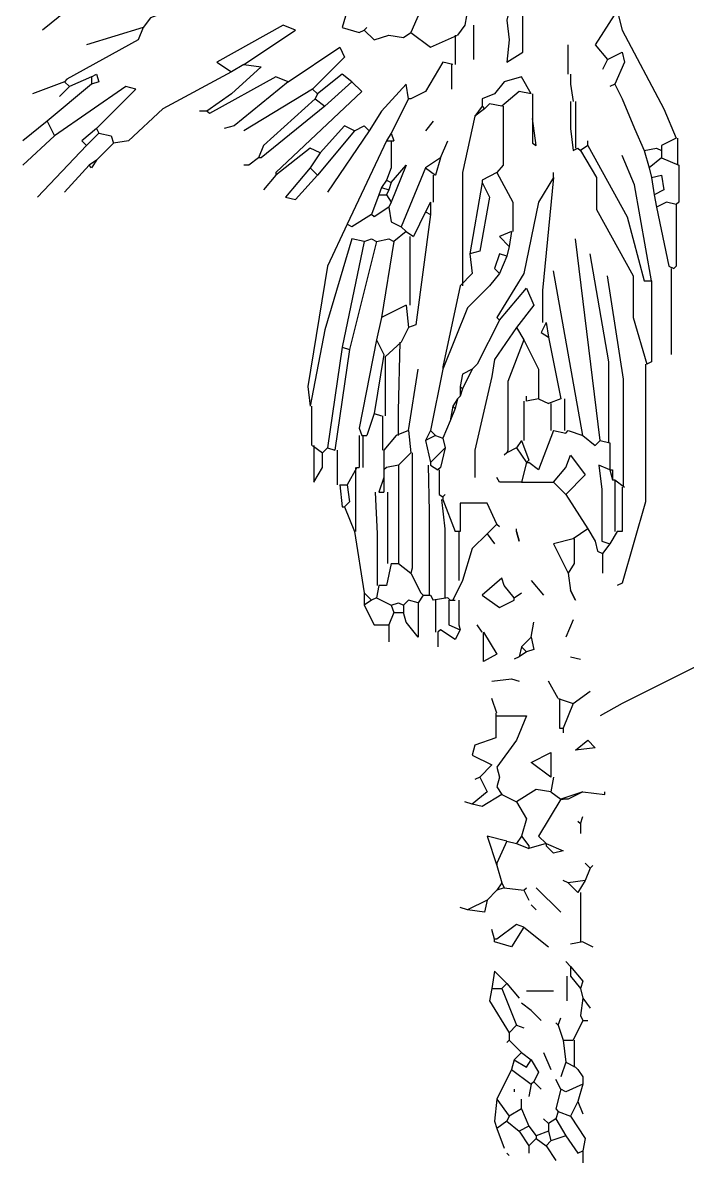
# Model space of a CAD drawing. Header units: inches. Extents: x 76 to 180, y 185 to 403.
# Drawn here: x 81.6 to 126.7, y 284.6 to 361.6 of the extents above; entities that cross this region are included whole.
import ezdxf

# ---------------------------------------------------------------- set-up
doc = ezdxf.new("R2010")
doc.units = ezdxf.units.IN
doc.header["$MEASUREMENT"] = 0
doc.layers.add('Standard', color=7, linetype='Continuous')

# ---------------------------------------------------------------- blocks, each defined once
blk = doc.blocks.new('A$C0E4205D2')
at = {"layer": 'Standard', "color": 3, "linetype": 'Continuous'}
for points in [[(35.5, 183.665), (31.999, 175.665)], [(40.582, 181), (39.333, 179.999), (38.499, 176.5), (38.666, 175.166), (38.499, 173.666), (39.583, 174.333), (39.583, 177.165), (40.582, 178.333), (40.582, 181)], [(36.333, 179.999), (35.666, 176.166), (35.167, 175.499)], [(17.667, 178.499), (16.167, 177.333), (14.333, 176.666), (13.832, 175.999)], [(8.665, 177.165), (6.999, 175.833)], [(27.666, 177.165), (27.333, 175.999), (28.499, 175.665), (28.833, 175.833)], [(45.999, 177.165), (44.499, 174.832), (45.332, 173.833)], [(45.999, 177.165), (46.333, 175.833), (49.167, 170.499), (50, 168.5)], [(13.832, 175.999), (13.499, 175.166), (8.665, 172.499), (8.499, 172.333)], [(13.832, 175.999), (9.999, 174.832)], [(20.667, 173.499), (24.167, 175.833), (23.332, 176.166), (18.832, 173.666), (19.833, 173)], [(28.833, 175.833), (28.999, 175.999)], [(28.833, 175.833), (29.5, 175.166), (30.499, 175.499), (31.5, 175.333), (31.999, 175.665)], [(36.249, 176.166), (36.249, 173.833)], [(31.999, 175.665), (33.333, 174.666), (35.167, 175.499)], [(34.999, 175.499), (34.999, 173.499)], [(23.666, 172.333), (27.167, 174.666), (27.499, 173.999), (25.333, 171.832)], [(42.667, 172.833), (42.667, 174.832)], [(45.332, 173.833), (46.333, 174.333), (46.5, 173.666), (45.833, 172.166)], [(20.667, 173.499), (21.832, 173.332), (19.833, 171.5), (18.166, 170.332)], [(20.667, 173.499), (19.833, 173)], [(34.833, 173.499), (34.166, 173.666), (33, 171.666), (31.999, 171.165), (31.833, 171.165)], [(34.749, 173.499), (34.749, 171.832)], [(45.332, 173.833), (45, 173.166)], [(10.333, 172.665), (10.666, 172.833), (10.832, 172.333), (10.333, 172.166)], [(19.833, 173), (15.166, 170.499), (12.833, 168.332), (11.833, 168.166)], [(28, 172.333), (27.333, 172.833), (25.667, 171.5)], [(42.833, 172.833), (42.833, 172.166)], [(42.833, 172.833), (42.833, 172.166)], [(8.499, 172.333), (6.332, 171.5)], [(10.333, 172.166), (7.333, 169.666)], [(10.666, 169.167), (13.333, 171.832), (12.666, 171.999), (7.832, 168.666)], [(8.833, 171.999), (8.167, 171.333)], [(8.499, 172.333), (8.833, 171.999)], [(10.333, 172.665), (8.833, 171.999)], [(10.333, 172.665), (10.333, 172.166)], [(23.666, 172.333), (22.833, 172.665), (18.333, 170.166), (18.166, 170.332)], [(23.666, 172.333), (20, 169.333), (19.333, 169.167)], [(28, 172.333), (28.667, 171.666), (22.833, 166.167), (22.833, 165.999)], [(28, 172.333), (26.166, 170.666)], [(31.833, 171.165), (31.667, 172.166), (29.999, 170.332), (29.166, 168.999)], [(40.166, 171.5), (39.499, 172.665), (38.333, 172.333), (37.666, 171.5), (36.833, 171.165), (36.833, 170.666)], [(42.833, 172.166), (42.999, 170.999)], [(45.833, 172.166), (45.5, 171.999)], [(45.833, 172.166), (46.333, 171.165), (47.166, 169.167), (47.833, 167.667)], [(25.333, 171.832), (20.667, 168.999)], [(25.499, 171.165), (22, 167.999), (21.666, 167.166)], [(25.333, 171.832), (25.667, 171.5)], [(25.667, 171.5), (25.499, 171.165)], [(25.499, 171.165), (26.166, 170.666)], [(31.833, 171.165), (30.666, 168.832)], [(40.166, 171.5), (39.333, 171.666), (38.167, 170.666)], [(40.25, 171.5), (40.25, 169.833)], [(26.166, 170.666), (21.832, 167.166), (21.666, 167.166)], [(36.833, 170.666), (36.333, 170)], [(37, 170.499), (36.333, 170)], [(36.833, 170.666), (37, 170.499)], [(38.167, 170.666), (37.332, 170.833), (37, 170.499)], [(38.249, 170.666), (38.249, 166.666), (37.833, 166.167)], [(42.833, 170.999), (42.833, 169.167), (42.999, 167.667), (43.333, 167.833)], [(43.166, 170.999), (43.166, 167.833)], [(7.333, 169.666), (5.666, 168.332)], [(7.333, 169.666), (7.832, 168.666)], [(18.166, 170.332), (17.667, 170.332)], [(33.499, 169.666), (33, 168.999)], [(36.333, 170), (35.5, 166.167), (35.5, 158.499)], [(40.25, 169.833), (40.25, 168.166), (40.5, 167.999), (40.25, 169.833)], [(10.666, 169.167), (9.666, 168.332), (9.999, 167.999)], [(10.832, 168.832), (9.999, 167.999)], [(10.666, 169.167), (10.832, 168.832)], [(10.832, 168.832), (11.667, 168.666), (11.833, 168.166)], [(28.166, 168.999), (25.667, 165.999)], [(28.166, 168.999), (27.499, 169.333), (25.833, 167.499)], [(29.166, 168.999), (26.332, 164.833)], [(28.166, 168.999), (28.833, 169.333), (29.166, 168.999)], [(30.666, 168.832), (30.333, 168.332)], [(30.666, 168.832), (30.833, 168.332)], [(7.832, 168.666), (5.666, 166.666)], [(11.833, 168.166), (10.666, 167)], [(30.333, 168.332), (27.666, 162.666)], [(30.333, 168.332), (30.833, 168.332)], [(30.666, 168.332), (30.666, 166.499), (30.333, 165.666)], [(34, 167.166), (34.5, 168.332)], [(44, 167.999), (44, 168.332)], [(50, 168.5), (48.999, 167.999), (48.999, 167.667)], [(50.082, 168.5), (50.082, 166.666)], [(9.999, 167.999), (6.667, 164.499)], [(25.833, 167.499), (25.166, 167.833), (22.833, 165.999)], [(25.833, 167.499), (25.166, 166.499)], [(43.333, 167.833), (43.5, 167.667)], [(44, 167.999), (43.5, 167.667)], [(43.5, 167.667), (44.583, 165.833), (44.583, 163.666), (47.083, 159.166), (47.083, 156.332), (48, 153.166)], [(44, 167.999), (46.666, 163.165), (47.833, 158.833), (48.332, 158.833)], [(48.332, 158.833), (47.166, 165.332), (46.333, 167.332)], [(47.833, 167.667), (48.666, 167.833), (48.999, 167.667)], [(47.833, 167.667), (48.166, 166.499)], [(48.999, 167.667), (48.999, 167.166)], [(10.167, 166.666), (8.499, 164.833)], [(10.666, 167), (10.167, 166.666)], [(10.666, 167), (10.333, 166.499), (10.167, 166.666)], [(20.999, 166.666), (20.667, 166.666)], [(21.666, 167.166), (20.999, 166.666)], [(21.666, 167.166), (20.999, 166.666)], [(30.666, 165.5), (31.667, 166.666), (30.666, 164.166)], [(34, 167.166), (33, 166.499)], [(34, 167.166), (33.665, 165.999)], [(48.999, 167.166), (48.166, 166.499)], [(48.999, 167.166), (50.166, 166.666)], [(50.166, 166.666), (50.166, 164.166), (50, 164)], [(22.833, 165.999), (22, 164.999)], [(25.166, 166.499), (23.5, 164.499), (24.167, 164.333), (25.667, 165.999)], [(25.166, 166.499), (25.667, 165.999)], [(33, 166.499), (31.332, 162.5)], [(33, 166.499), (33.665, 165.999)], [(33.499, 165.999), (33.499, 164.166)], [(37.833, 166.167), (36.833, 165.666), (36.833, 165.5)], [(37.833, 166.167), (38.916, 164.166), (38.916, 162.166)], [(41.666, 165.833), (40.666, 164.166), (39.667, 159.332), (37.833, 156.332), (37.999, 156.166)], [(41.666, 165.833), (40.916, 158.166), (40.916, 156)], [(41.666, 165.833), (41.666, 166.167)], [(48.166, 166.499), (48.332, 165.833)], [(48.332, 165.833), (48.999, 165.999), (49.167, 164.999), (48.5, 164.665)], [(48.332, 165.833), (48.5, 164.665)], [(29.999, 165.166), (29.832, 164.665)], [(30.333, 165.666), (29.999, 165.166)], [(29.999, 165.166), (30.499, 164.999)], [(30.333, 165.666), (30.666, 165.5)], [(30.499, 164.999), (30.333, 164.665)], [(30.666, 165.5), (30.499, 164.999)], [(36.833, 165.5), (37.332, 164.499), (36.667, 160.832), (36, 160.666)], [(36.833, 165.5), (36, 160.666)], [(29.832, 164.665), (29.333, 163.333)], [(29.832, 164.665), (30.333, 164.665)], [(30.333, 164.665), (30.666, 164.166)], [(48.5, 164.665), (48.666, 163.832)], [(30.499, 163.832), (29.5, 163.165), (29.333, 163.333)], [(30.666, 164.166), (30.499, 163.832)], [(30.499, 163.832), (30.666, 162.833), (31.332, 162.5)], [(33, 163.499), (32.166, 161.833)], [(33.333, 164.166), (33, 163.499)], [(33, 163.499), (33.333, 163.333)], [(33.333, 164.166), (33.333, 163.333)], [(50, 164), (49.333, 164.166), (48.666, 163.832)], [(48.666, 163.832), (49.5, 159.833), (49.832, 159.666)], [(50, 164), (50, 159.833), (49.832, 159.666)], [(27.666, 162.666), (26.332, 159.833), (25, 151.666), (25.166, 150.333)], [(29.333, 163.333), (28, 162.5), (27.666, 162.666)], [(33.333, 163.333), (32.333, 155.832), (31.833, 155.666)], [(31.667, 162.166), (30.833, 161.499)], [(31.332, 162.5), (31.667, 162.166)], [(31.667, 162.166), (32.166, 161.833)], [(38.832, 162.166), (37.999, 161.833), (38.666, 161.166)], [(38.832, 162.166), (38.666, 161.166)], [(28.833, 161.499), (28, 161.665), (26.166, 155.499), (25.166, 150.333)], [(28.833, 161.499), (27.333, 154.332)], [(29.666, 161.499), (27.833, 154.166)], [(28.833, 161.499), (29.333, 161.665), (29.666, 161.499)], [(29.666, 161.499), (30.499, 161.665), (30.833, 161.499)], [(30.833, 161.499), (29.999, 156.332)], [(31.917, 161.833), (31.917, 157.166)], [(38.666, 161.166), (38.499, 160.5)], [(44.833, 148), (43.166, 161.665)], [(36, 160.666), (36.166, 159.332), (35.333, 158.499)], [(38.499, 160.5), (37.999, 160.666), (37.666, 159.666), (37.999, 159.332)], [(38.499, 160.5), (37.999, 159.332)], [(45.416, 147.833), (45.416, 153.333), (44.167, 160.666)], [(49.666, 159.666), (49.666, 153.833)], [(37.999, 159.332), (37.332, 158.499), (35.832, 156.999), (34.166, 152.832)], [(43.666, 148.332), (41.666, 159.499)], [(46.416, 144.833), (46.416, 152.165), (45.332, 159.166)], [(48.332, 158.833), (48.332, 153.333), (48, 153.166)], [(35.333, 158.499), (34.166, 153), (34.166, 152.832)], [(37.999, 156.166), (39.833, 158.333), (40.333, 157.166), (39.166, 155.666)], [(31.667, 157.166), (29.999, 156.332)], [(31.667, 157.166), (31.833, 155.666)], [(29.999, 156.332), (29.666, 154.832)], [(37.999, 156.166), (36.499, 153.166), (36.166, 152.832)], [(41.167, 156), (40.833, 155.333), (41.333, 154.999)], [(41.167, 156), (41.333, 154.999)], [(31.833, 155.666), (31.332, 154.666)], [(39.166, 155.666), (37.666, 153.499), (37.5, 152.333), (36.333, 147.333), (36.333, 145.499)], [(39.166, 155.666), (39.667, 154.832)], [(41.333, 154.999), (42.166, 150.833)], [(27.333, 154.332), (26.332, 147.499)], [(27.333, 154.332), (27.833, 154.166)], [(29.666, 154.832), (28.499, 148.833), (28.667, 148.332)], [(29.666, 154.832), (30.167, 153.833), (29.5, 149.832)], [(31.332, 154.666), (30.249, 153.665), (30.249, 149.666)], [(31.25, 154.666), (31.125, 150), (31.125, 148.332)], [(39.667, 154.832), (38.583, 151.999), (38.583, 147.333), (38.499, 147.166)], [(39.667, 154.832), (40.666, 152.832), (40.666, 150.833)], [(27.833, 154.166), (26.833, 147.333)], [(31.833, 148.666), (32.5, 152.832)], [(34.166, 152.832), (33.333, 148.666)], [(36.166, 152.832), (35.5, 152.499), (35.333, 151.666)], [(36.166, 152.832), (35.5, 151.5)], [(47.916, 153.166), (47.916, 143.832), (46.333, 138.333), (45.999, 138.165)], [(35.333, 151.666), (35.333, 150.999)], [(35.333, 151.666), (35.5, 151.5)], [(35.5, 151.5), (35.333, 150.999)], [(25.25, 150.333), (25.25, 147.665)], [(34.833, 150.333), (34.666, 149.333)], [(35.167, 150.833), (34.833, 150.333)], [(34.833, 150.333), (34.999, 150.166)], [(35.167, 150.833), (34.999, 150.166)], [(35.333, 150.999), (35.167, 150.833)], [(39.667, 150.665), (39.667, 148)], [(39.833, 150.665), (39.833, 150.999)], [(40.666, 150.833), (39.833, 150.665)], [(40.666, 150.833), (41.333, 150.499)], [(42.166, 150.833), (41.333, 150.499)], [(41.499, 150.499), (41.499, 148.666)], [(42.416, 150.833), (42.416, 148.666)], [(29.5, 149.832), (28.999, 148.332)], [(29.5, 149.832), (29.999, 149.666)], [(30.083, 149.666), (30.083, 147.333)], [(34.999, 150.166), (34.666, 149.333)], [(34.666, 149.333), (34.166, 148.166)], [(28.499, 148.332), (28.499, 146.165)], [(28.667, 148.332), (28.999, 148.332)], [(28.749, 148.332), (28.749, 146.165)], [(31, 148.332), (30.167, 147.333)], [(31.833, 148.666), (31, 148.332)], [(31.833, 148.666), (31.999, 147.166)], [(33.333, 148.666), (33, 148)], [(33.665, 148.332), (33, 148)], [(33.333, 148.666), (33.665, 148.332)], [(33.665, 148.332), (34.166, 148.166)], [(34.166, 148.166), (34.332, 147.499)], [(41.666, 148.666), (40.666, 145.999), (39.999, 146.5)], [(41.666, 148.666), (42.499, 148.499), (42.667, 148.666)], [(42.667, 148.666), (43.666, 148.332)], [(43.666, 148.332), (44.499, 147.665), (44.833, 148)], [(25.333, 147.665), (25.999, 147.166)], [(25.417, 147.665), (25.417, 145.166), (25.999, 146.165), (25.999, 147.166)], [(26.332, 147.499), (25.999, 147.166)], [(26.332, 147.499), (26.833, 147.333)], [(26.999, 147.333), (26.999, 145)], [(30.167, 147.333), (30.167, 145.999)], [(33, 148), (33.333, 146.5)], [(34.332, 147.499), (33.333, 146.5)], [(34.332, 147.499), (34, 146.165), (33.833, 145.999)], [(39.166, 147.499), (38.499, 147.166)], [(39.499, 148), (39.166, 147.499)], [(39.166, 147.499), (39.833, 146.5)], [(39.499, 148), (39.999, 146.666), (39.833, 146.5)], [(44.833, 148), (45.5, 147.833)], [(45.5, 147.833), (45.5, 145.999)], [(31.999, 147.166), (31.166, 146.333)], [(32.083, 147.166), (32.083, 139.333), (31.999, 139)], [(33.333, 146.5), (33.333, 146.333)], [(38.499, 147.166), (38.333, 146.999)], [(39.833, 146.5), (39.499, 145.166)], [(39.833, 146.5), (39.999, 146.5)], [(41.666, 145.166), (42.499, 146.165), (42.833, 146.999), (43.832, 145.666), (42.499, 144.333)], [(28.333, 146.165), (27.666, 145)], [(28.25, 146.165), (28.25, 141.832)], [(28.333, 146.165), (28.499, 146.165)], [(31.166, 146.333), (30.333, 146.165), (30.167, 145.999)], [(30.167, 145.999), (30.167, 145.499)], [(31.166, 146.333), (31.166, 139.665)], [(33.167, 146.333), (33.249, 143.166), (33.249, 137.5)], [(33.333, 146.333), (33.833, 145.999)], [(33.916, 145.999), (33.916, 144.333), (34.166, 144.167)], [(45.5, 145.999), (44.749, 146.333), (44.958, 144.666), (44.958, 141.165), (45.5, 140.999)], [(45.5, 145.999), (45.667, 145.999)], [(45.5, 145.999), (45.667, 145.332)], [(45.667, 145.999), (45.667, 145.332)], [(27.167, 145), (27.666, 145)], [(27.167, 145), (27.333, 143.5), (27.499, 143.5)], [(27.666, 145), (27.833, 143.832), (27.499, 143.5)], [(30.167, 145.499), (29.832, 144.499)], [(30.167, 145.499), (30.167, 144.499)], [(39.499, 145.166), (37.999, 145.166), (37.833, 145.499)], [(39.499, 145.166), (41.666, 145.166)], [(41.666, 145.166), (42.499, 144.333)], [(45.667, 145.332), (45.833, 145.332)], [(45.833, 145.332), (45.833, 141.832)], [(45.833, 145.332), (46.5, 144.833)], [(29.582, 144.499), (29.707, 141.666), (29.707, 138.165)], [(29.832, 144.499), (30.167, 144.499)], [(30.417, 144.499), (30.417, 139.665)], [(34.166, 144.167), (34.332, 144.333)], [(34.166, 144.167), (34.166, 143.999)], [(42.499, 144.333), (44, 142)], [(46.333, 144.833), (46.333, 141.832), (45.999, 141.832)], [(27.499, 143.5), (28.166, 141.832)], [(34.083, 143.999), (34.291, 142), (34.291, 137.332)], [(34.166, 143.999), (34.999, 141.832)], [(37.833, 142.332), (37.166, 143.75), (35.333, 143.75), (35.333, 141.832), (34.999, 141.832)], [(37.833, 142.332), (37.166, 141.666)], [(37.833, 142.332), (37.999, 142.166)], [(39.166, 141.832), (39.166, 142)], [(44, 142), (42.999, 141.333)], [(44, 142), (44.499, 141.165), (44.666, 140.5), (45, 140.332)], [(28.166, 141.832), (28.833, 137.666)], [(35.249, 141.832), (35.249, 138.499)], [(37.166, 141.666), (36.166, 140.666), (35.5, 138.499)], [(37.166, 141.666), (37.666, 140.999)], [(39.166, 141.832), (39.333, 141.165), (39.166, 141.832)], [(42.999, 141.333), (41.666, 140.999), (42.667, 139)], [(43.083, 141.333), (43.083, 139.665), (42.667, 139)], [(45.999, 141.832), (45.5, 140.999)], [(45.5, 140.999), (45, 140.332)], [(45, 140.332), (45, 139)], [(30.666, 139.665), (30.333, 138.165), (29.832, 138.165)], [(30.666, 139.665), (31.166, 139.665)], [(31.166, 139.665), (31.999, 139)], [(31.999, 139), (32.666, 137.666), (32.832, 137.5)], [(42.667, 139), (42.833, 137.833)], [(29.832, 138.165), (29.666, 137.332)], [(35.5, 138.499), (34.833, 137.166)], [(39, 137.332), (38.333, 138.165), (38.167, 138.666), (36.833, 137.5), (37.999, 136.665), (39, 137.166), (39, 137.332)], [(40.166, 138.499), (40.999, 137.5)], [(28.833, 137.666), (28.833, 136.833)], [(28.833, 137.666), (29.333, 137.166)], [(29.666, 137.332), (29.333, 137.166)], [(29.666, 137.332), (30.666, 136.833)], [(32.832, 137.5), (32.5, 136.999)], [(32.832, 137.5), (33.333, 137.5)], [(33.333, 137.5), (33.499, 137.166)], [(34.5, 137.332), (33.499, 137.166)], [(34.5, 137.332), (34.666, 137.166)], [(39, 137.332), (39.499, 137.666)], [(42.833, 137.833), (43.166, 137.166), (42.833, 137.833)], [(29.333, 137.166), (28.833, 136.833)], [(28.833, 136.833), (29.5, 135.5), (30.499, 135.5)], [(30.666, 136.833), (31.166, 136.999), (31.5, 136.833)], [(30.666, 136.833), (30.833, 136.333)], [(32.5, 136.999), (31.833, 137.166), (31.5, 136.833)], [(32.5, 136.999), (32.5, 134.666), (31.667, 135.666), (31.5, 136.333)], [(31.5, 136.833), (31.5, 136.333)], [(33.665, 137.166), (33.665, 134.999)], [(34.583, 137.166), (34.583, 135.5), (35.333, 135.165)], [(34.666, 137.166), (34.833, 137.166)], [(34.833, 137.166), (34.999, 137.166)], [(35.249, 137.166), (35.249, 135.5), (35.333, 135.165)], [(30.833, 136.333), (30.499, 135.5)], [(30.833, 136.333), (31.5, 136.333)], [(42.999, 135.832), (42.499, 134.666)], [(30.499, 135.5), (30.499, 134.332)], [(35.333, 135.165), (34.999, 134.499), (34, 135.165), (33.833, 134.999)], [(33.833, 134.999), (33.833, 134)], [(36.833, 134.999), (36.499, 135.5)], [(36.916, 134.999), (37.833, 133.499), (36.916, 132.999), (36.916, 134.999)], [(40.166, 134.666), (40.333, 135.666)], [(40.166, 134.666), (39.499, 134)], [(40.166, 134.666), (40.333, 133.833), (39.833, 133.665)], [(39.499, 134), (39.333, 133.333)], [(39.833, 133.665), (39.333, 133.333)], [(39.499, 134), (39.833, 133.665)], [(53.333, 133.665), (46.333, 130.167), (44.833, 129.332)], [(39.333, 133.333), (39, 133.166)], [(42.833, 133.333), (43.5, 133.166)], [(37.5, 131.667), (38.832, 131.833), (39.333, 131.667)], [(42, 130.499), (41.333, 131.667)], [(37.833, 129.5), (37.5, 130.499)], [(42, 130.499), (42.999, 130.167)], [(42.082, 130.499), (42.082, 128.499), (42.332, 128.499)], [(42.999, 130.167), (44.167, 131)], [(42.999, 130.167), (42.332, 128.499)], [(37.75, 129.5), (37.75, 127.832), (36.333, 127.333), (36.166, 126.666), (37.5, 125.999), (36.667, 125.166)], [(37.833, 129.332), (39.833, 129.332), (39.166, 127.666), (37.833, 125.833), (37.999, 125.166), (37.833, 124.499), (38.167, 123.999)], [(42.332, 128.499), (42.332, 128.166)], [(44, 127.666), (44.499, 127.165), (43.166, 126.999), (44, 127.666)], [(41.499, 125.166), (40.166, 126.166), (41.499, 126.833), (41.499, 125.166)], [(36.667, 125.166), (37.166, 124.165), (36.166, 123.332)], [(36.667, 125.166), (36.333, 125)], [(41.666, 125.166), (41.499, 124.165)], [(41.499, 124.165), (40.5, 124.333), (39.166, 123.499)], [(41.499, 124.165), (42.166, 123.666)], [(43.666, 124.165), (42.166, 123.666)], [(43.666, 124.165), (42.667, 123.666), (42.332, 123.666)], [(43.666, 124.165), (45.166, 123.999), (45.166, 124.165)], [(36.166, 123.332), (35.666, 123.499)], [(38.167, 123.999), (36.833, 123.166), (36.166, 123.332)], [(38.167, 123.999), (39.166, 123.499)], [(39.166, 123.499), (39.833, 122.333), (39.499, 121.165)], [(42.166, 123.666), (40.666, 121.165), (41.167, 120.666)], [(42.166, 123.666), (42.332, 123.666)], [(43.5, 121.999), (43.333, 122.166)], [(43.5, 121.999), (43.666, 122.499)], [(43.5, 121.999), (43.5, 121.333)], [(38.499, 120.833), (37.166, 121.165), (37.833, 119.167)], [(39.499, 121.165), (39.166, 120.666)], [(39.499, 121.165), (39.999, 120.499), (39.999, 120.332)], [(38.499, 120.833), (37.833, 119.333), (37.833, 119.167)], [(38.499, 120.833), (39.166, 120.666)], [(39.166, 120.666), (39.999, 120.332)], [(41.167, 120.666), (39.999, 120.332)], [(41.167, 120.666), (42.332, 120.166), (41.666, 120), (41.167, 120.499)], [(41.167, 120.666), (41.167, 120.499)], [(37.833, 119.167), (38.167, 117.999)], [(44.167, 118.999), (43.832, 119.333)], [(44.167, 118.999), (43.832, 118.166)], [(44.167, 118.999), (44.333, 119.167)], [(38.167, 117.999), (37.833, 117.499)], [(38.167, 117.999), (38.333, 117.667)], [(42.667, 117.999), (42.332, 118.166)], [(43.832, 118.166), (42.667, 117.999)], [(42.667, 117.999), (43.333, 117.332)], [(43.832, 118.166), (43.333, 117.332)], [(37.833, 117.499), (37.166, 116.832)], [(38.333, 117.667), (37.833, 117.499)], [(38.333, 117.667), (39.667, 117.499)], [(39.667, 117.499), (39.833, 117.667)], [(39.667, 117.499), (39.999, 116.832)], [(40.5, 117.667), (42.166, 115.999)], [(43.5, 117.332), (43.5, 114)], [(37.166, 116.832), (35.832, 116.165)], [(37.166, 116.832), (37, 115.999), (35.832, 116.165)], [(40.166, 116.499), (40.5, 116.165)], [(35.832, 116.165), (35.333, 116.333)], [(39.667, 114.999), (39.166, 115.166), (37.833, 114.166), (37.666, 114.166)], [(39.667, 114.999), (38.832, 113.666), (37.666, 114), (37.666, 114.166)], [(39.667, 114.999), (41.333, 113.666)], [(37.666, 114.166), (37.5, 114.833)], [(43.666, 114), (42.833, 113.832)], [(43.666, 114), (44.333, 113.666)], [(42.833, 112.332), (42.499, 112.666)], [(38.499, 111.166), (37.666, 111.999), (37.5, 110.832)], [(42.833, 112.332), (43.666, 111.333), (43.5, 110.832)], [(42.833, 112.332), (42.833, 111.665)], [(38.499, 111.166), (38.167, 110.832)], [(38.499, 111.166), (39.333, 110.165)], [(42.583, 111.665), (42.583, 109.999)], [(42.833, 111.665), (43.5, 110.832)], [(37.5, 110.832), (37.332, 109.999), (38.666, 107.832)], [(37.5, 110.832), (38.167, 110.832)], [(38.167, 110.832), (39.166, 108.333)], [(39.833, 110.666), (41.666, 110.666)], [(43.5, 110.832), (43.666, 110.165)], [(40.166, 109.332), (39.499, 109.833)], [(43.666, 110.165), (43.5, 109), (43.666, 108.665)], [(43.666, 110.165), (44.167, 109.499)], [(40.166, 109.332), (40.833, 108.665), (40.166, 109.332)], [(42, 108.333), (42.166, 108.833)], [(39.166, 108.333), (38.666, 107.832)], [(39.166, 108.333), (39.667, 108.166)], [(42, 108.333), (41.833, 108.499)], [(42, 108.333), (42.332, 107.333)], [(43.666, 108.665), (42.999, 107.333)], [(43.666, 108.665), (44, 108.665)], [(38.666, 107.333), (38.499, 107.165)], [(38.666, 107.832), (38.666, 107.333)], [(38.666, 107.333), (39.499, 106.499)], [(42.332, 107.333), (42.999, 107.333)], [(42.332, 107.333), (42.499, 105.832)], [(43.083, 107.333), (43.083, 105.499)], [(39.499, 106.499), (39, 106)], [(39.499, 106.499), (40.166, 106)], [(40.999, 106.499), (41.499, 105.333)], [(39, 106), (38.832, 105.333)], [(39, 106), (39.833, 105.499), (40.166, 106)], [(40.166, 106), (40.666, 105.167), (40.333, 104.5)], [(42.499, 105.832), (42.166, 104.832)], [(42.499, 105.832), (43.166, 105.499)], [(38.832, 105.333), (37.833, 103.332)], [(38.832, 105.333), (40.166, 104.332)], [(43.166, 105.499), (43.333, 105.333)], [(43.333, 105.333), (43.666, 104.832)], [(43.333, 105.333), (43.666, 104.832)], [(40.166, 104.332), (39.999, 103.499)], [(40.333, 104.5), (40.166, 104.332)], [(40.333, 104.5), (40.833, 103.999)], [(42.166, 103.999), (41.833, 104.666)], [(43.666, 104.332), (42.499, 103.833), (42.166, 103.999)], [(43.666, 104.332), (43.333, 103.166)], [(43.666, 104.832), (43.666, 104.332)], [(37.833, 103.332), (37.666, 101.833), (37.833, 101.332)], [(37.833, 103.332), (38.666, 102.165)], [(39, 103.999), (39, 103.833)], [(39.499, 102.666), (39.499, 103.332)], [(42.166, 103.999), (41.833, 102.666), (42, 102.499)], [(39.499, 102.666), (38.666, 102.165)], [(39.499, 102.666), (39.999, 101.5)], [(43.333, 103.166), (42.833, 102.165)], [(43.333, 103.166), (43.666, 102.333)], [(38.499, 101.833), (37.833, 101.332)], [(38.666, 102.165), (38.499, 101.833)], [(38.499, 101.833), (39.333, 101.166)], [(41.333, 101.666), (40.999, 101.999)], [(41.833, 101.999), (41.333, 101.666)], [(42, 102.499), (41.833, 101.999)], [(41.833, 101.999), (42.499, 100.833)], [(42, 102.499), (42.833, 102.165)], [(42.833, 102.165), (43.832, 100.665), (43.666, 99.832)], [(37.833, 101.332), (38.333, 100)], [(39.999, 101.5), (39.333, 101.166)], [(39.333, 101.166), (39.999, 100.166)], [(39.999, 101.5), (40.5, 100.833)], [(41.333, 101.166), (40.5, 100.833)], [(41.333, 101.666), (41.333, 101.166)], [(41.333, 101.166), (41.499, 100.499)], [(40.5, 100.665), (39.999, 100.166)], [(40.5, 100.833), (40.5, 100.665)], [(40.5, 100.665), (41.167, 100.166)], [(41.499, 100.499), (41.167, 100.166)], [(42.499, 100.833), (41.499, 100.499)], [(42.499, 100.833), (43.333, 99.666), (43.666, 99.832)], [(38.499, 99.666), (38.666, 99.499)], [(39.999, 100.166), (39.999, 99.666)], [(41.167, 100.166), (41.833, 99.165)], [(43.666, 99.832), (43.666, 98.999)]]:
    blk.add_lwpolyline(points, dxfattribs=at)
blk = doc.blocks.new('A$C05B00DC3')
blk.add_blockref('A$C0E4205D2', (0, 0))

msp = doc.modelspace()

# ---------------------------------------------------------------- block references
msp.add_blockref('A$C05B00DC3', (75.904, 185.311))

doc.saveas('drawing.dxf')
